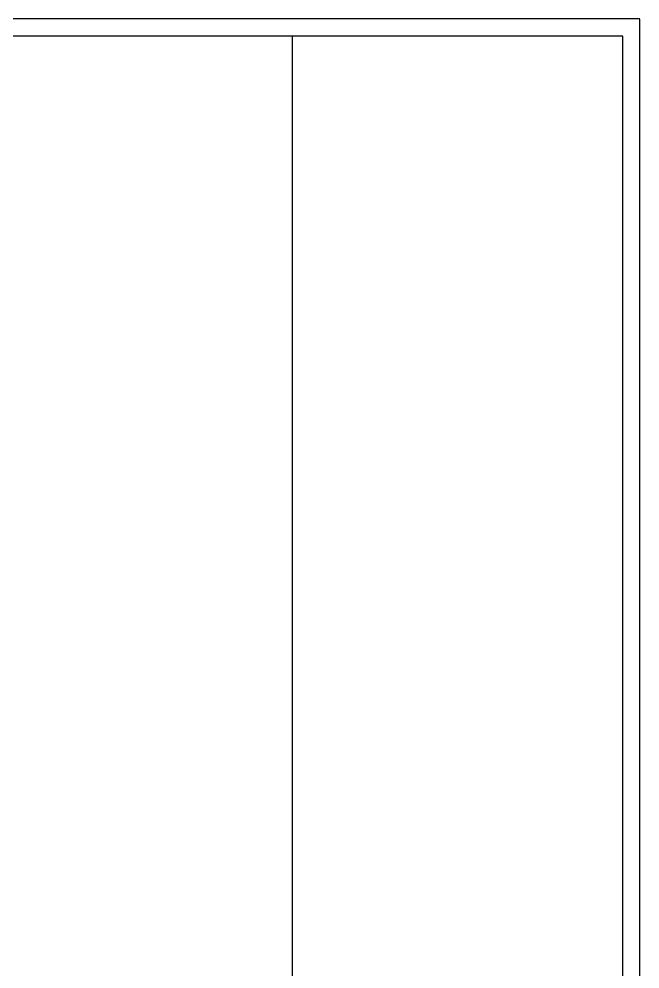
# Model space of a CAD drawing. Header units: millimetres. Extents: x 10 to 831, y 7 to 587.
# Drawn here: x 637.4 to 831.1, y 290.5 to 586.9 of the extents above; entities that cross this region are included whole.
import ezdxf

# ---------------------------------------------------------------- set-up
doc = ezdxf.new("R2010")
doc.units = ezdxf.units.MM
doc.layers.get('0').update_dxf_attribs({"linetype": 'CONTINUOUS'})

msp = doc.modelspace()

# ---------------------------------------------------------------- linework, layer by layer
at = {"color": 9}
for p, q in [((831.144, 586.863), (10.163, 586.863)), ((831.144, 7.0032), (831.144, 586.863)), ((825.779, 581.501), (15.5291, 581.501)), ((825.779, 12.3679), (825.779, 581.501))]:
    msp.add_line(p, q, dxfattribs=at)
at = {"color": 0}
msp.add_line((722.644, 581.498), (722.644, 12.3679), dxfattribs=at)

doc.saveas('drawing.dxf')
